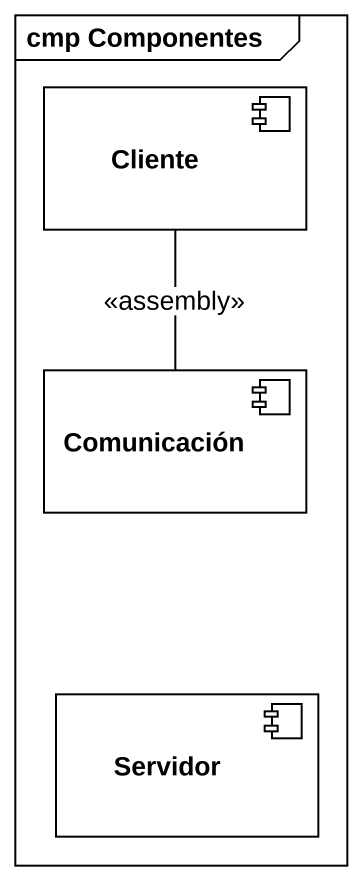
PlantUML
@startuml
mainframe cmp Componentes
component Cliente
component Comunicación
component Servidor
Cliente -- Comunicación : <<assembly>>
@enduml
